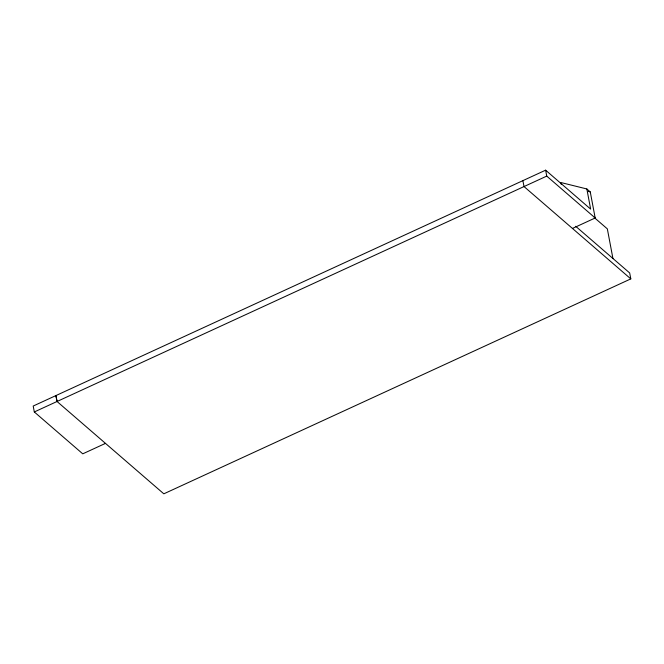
<?xml version="1.0" encoding="UTF-8"?>
<svg xmlns="http://www.w3.org/2000/svg" width="664" height="664" viewBox="0 0 664 664"><rect width="100%" height="100%" fill="white"/><g stroke="black" fill="none" stroke-linecap="round" stroke-linejoin="round"><path stroke-width="1" d="M561.296 184.542L560.922 182.542L586.843 188.958L590.636 209.102L545.617 170.175L33.2 406.036L34.312 411.954L82.751 453.836L105.485 443.378M34.312 411.954L546.746 176.101L595.185 217.983L572.451 228.441M575.68 226.275L629.679 272.962L630.8 278.888L163.825 493.825L57.038 401.496L55.917 395.578L57.046 401.496M588.271 191.423L590.263 191.921L595.185 217.983M586.843 188.958L590.263 191.921M594.239 217.543L607.336 228.864L612.93 258.487M630.8 278.888L524.012 186.559L522.892 180.641M545.617 170.175L546.746 176.101"/></g></svg>
